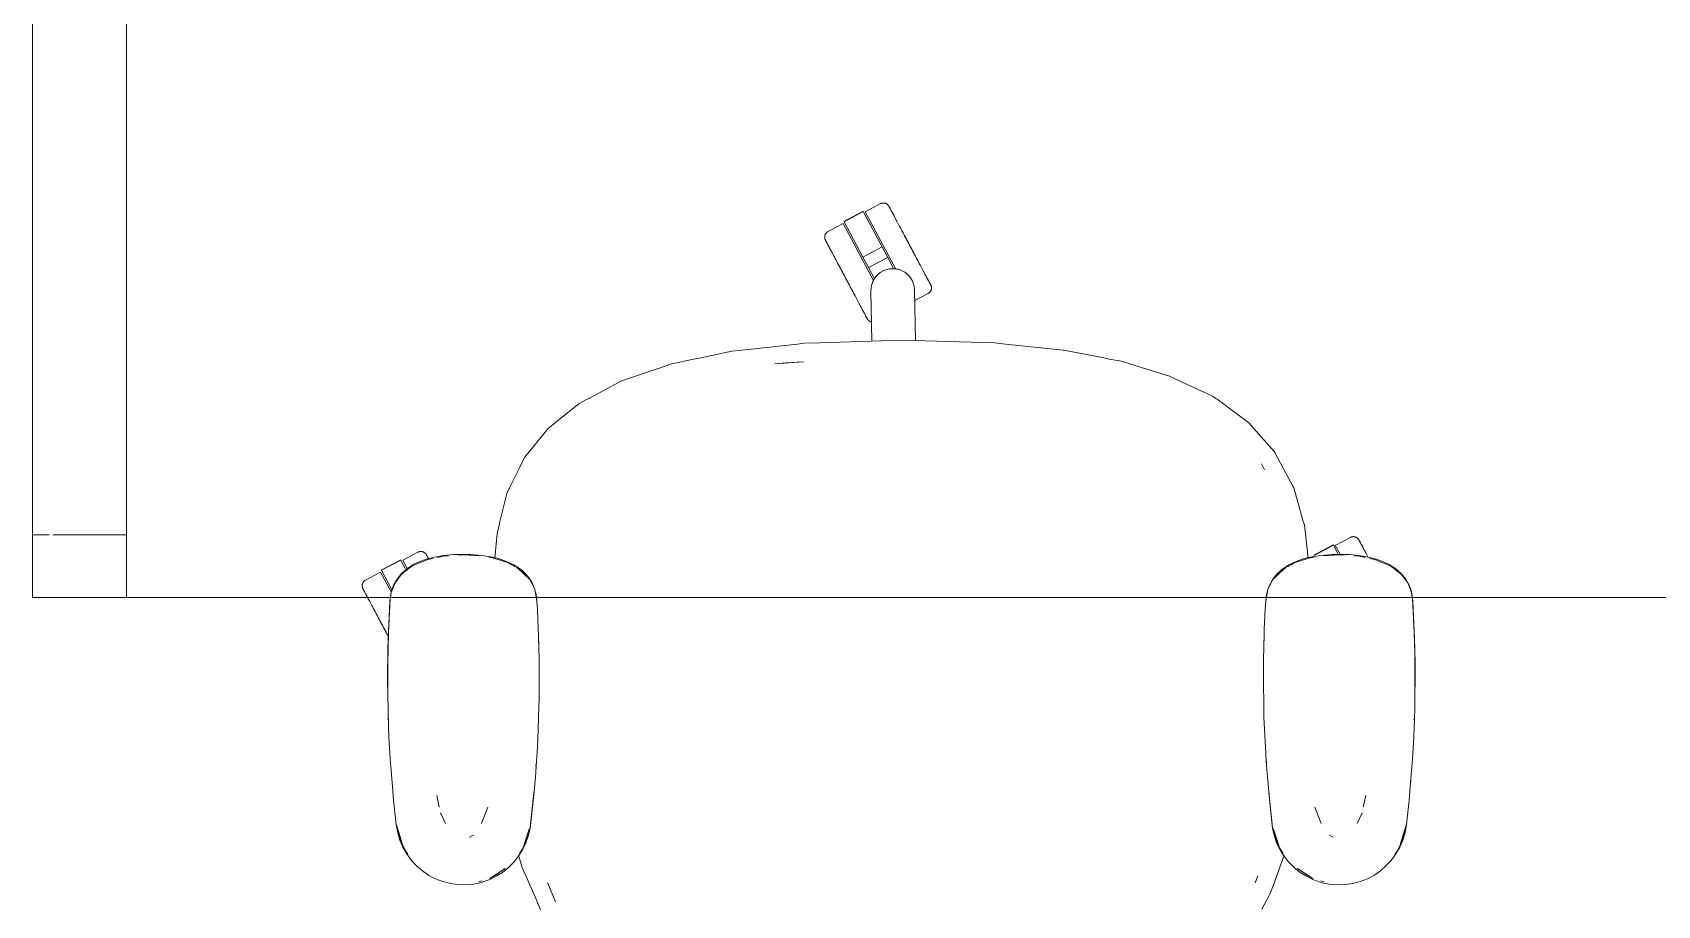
# Model space of a CAD drawing. Header units: millimetres. Extents: x 155927 to 317870, y -36033 to 97293.
# Drawn here: x 229125 to 230164, y 16891 to 17449 of the extents above; entities that cross this region are included whole.
import ezdxf

# ---------------------------------------------------------------- set-up
doc = ezdxf.new("R2010")
doc.units = ezdxf.units.MM
doc.header["$MEASUREMENT"] = 0
doc.layers.add('G-IMPT', color=8, linetype='CONTINUOUS', lineweight=9)
doc.layers.add('I-FURN', color=8, linetype='CONTINUOUS', lineweight=9)

msp = doc.modelspace()

# ---------------------------------------------------------------- linework, layer by layer
at = {"layer": 'G-IMPT'}
for p, q in [((229613.7, 17250.2), (229576.2, 17246.1)), ((229613.7, 17250.2), (229618, 17250.7)), ((229628, 17251), (229618, 17250.7)), ((229628, 17251), (229680.2, 17252.7)), ((229680.2, 17252.7), (229732.3, 17251.1)), ((229732.3, 17251.1), (229739.6, 17250.9)), ((229746.7, 17250.1), (229739.6, 17250.9)), ((229783.6, 17246.3), (229746.7, 17250.1)), ((229525.9, 17235.1), (229533.4, 17237.6)), ((229547.2, 17240.5), (229533.4, 17237.6)), ((229550.9, 17241.2), (229547.2, 17240.5)), ((229550.9, 17241.2), (229571.8, 17245.6)), ((229571.8, 17245.6), (229576.2, 17246.1)), ((229617.5, 17238.8), (229599.2, 17237.5)), ((229599.2, 17237.5), (229606.2, 17238.1)), ((229617.5, 17238.8), (229606.2, 17238.1)), ((229783.6, 17246.3), (229784.1, 17246.2)), ((229809.5, 17241.3), (229784.1, 17246.2)), ((229809.5, 17241.3), (229813.1, 17240.6)), ((229820.8, 17239.2), (229813.1, 17240.6)), ((229834.4, 17235), (229820.8, 17239.2)), ((229500.2, 17226), (229501.8, 17226.9)), ((229525.9, 17235.1), (229501.8, 17226.9)), ((229851.6, 17229.7), (229834.4, 17235)), ((229851.6, 17229.7), (229858.4, 17226.5)), ((229480.7, 17215.7), (229500.2, 17226)), ((229859.3, 17226), (229858.4, 17226.5)), ((229879, 17216.8), (229859.3, 17226)), ((229879, 17216.8), (229879.7, 17216.4)), ((229474.2, 17212.3), (229459, 17200.1)), ((229474.2, 17212.3), (229479.3, 17215)), ((229480.7, 17215.7), (229479.3, 17215)), ((229881.2, 17215.4), (229879.7, 17216.4)), ((229882, 17215), (229881.2, 17215.4)), ((229882, 17215), (229901.5, 17200.4)), ((229442.2, 17181.4), (229454.4, 17196.3)), ((229454.4, 17196.3), (229459, 17200.1)), ((229901.5, 17200.4), (229902.5, 17199.7)), ((229905.3, 17196.4), (229902.5, 17199.7)), ((229905.3, 17196.4), (229918.4, 17181.6)), ((229439.2, 17177.7), (229435.7, 17170.6)), ((229442.2, 17181.4), (229439.2, 17177.7)), ((229918.4, 17181.6), (229919, 17180.9)), ((229924.5, 17170.5), (229919, 17180.9)), ((229430, 17159.1), (229435.7, 17170.6)), ((229910.3, 17173.6), (229912.3, 17169.8)), ((229910.3, 17173.6), (229911.5, 17171.4)), ((229911.5, 17171.4), (229912.3, 17169.8)), ((229930.5, 17159.3), (229924.5, 17170.5)), ((229427.9, 17154.7), (229423.5, 17136.8)), ((229430, 17159.1), (229427.9, 17154.7)), ((229931.1, 17158.2), (229930.5, 17159.3)), ((229937.1, 17136.8), (229931.1, 17158.2)), ((229421.6, 17129.1), (229422.9, 17134.4)), ((229423.5, 17136.8), (229422.9, 17134.4)), ((229937.1, 17136.8), (229937.8, 17134.6)), ((229940.2, 17113.3), (229937.8, 17134.6)), ((229420.2, 17113.3), (229421.6, 17129.1)), ((229376.2, 17112.6), (229381.7, 17114)), ((229377.3, 17112.5), (229380.8, 17113.2)), ((229387.6, 17115), (229381.7, 17114)), ((229383.5, 17113.8), (229387.3, 17114.6)), ((229387.3, 17114.6), (229390.5, 17114.8)), ((229387.6, 17115), (229393.8, 17115.6)), ((229400.1, 17115.7), (229393.8, 17115.6)), ((229397, 17115.2), (229400.1, 17115.4)), ((229404.6, 17115.6), (229400.1, 17115.7)), ((229407.3, 17115.1), (229400.1, 17115.4)), ((229404.6, 17115.6), (229411.9, 17115.1)), ((229407.3, 17115.1), (229410.1, 17114.7)), ((229418.7, 17113.9), (229411.9, 17115.1)), ((229416.3, 17113.9), (229419.5, 17113.4)), ((229422.6, 17113), (229418.7, 17113.9)), ((229419.5, 17113.4), (229428.9, 17110.4)), ((229422.6, 17113), (229427.7, 17111.2)), ((229940.7, 17113.4), (229931.3, 17110.4)), ((229937.6, 17113), (229932.5, 17111.2)), ((229937.6, 17113), (229941.5, 17113.9)), ((229944, 17113.9), (229940.7, 17113.4)), ((229941.5, 17113.9), (229948.3, 17115.1)), ((229955.6, 17115.6), (229948.3, 17115.1)), ((229953, 17115.1), (229950.2, 17114.7)), ((229953, 17115.1), (229960.1, 17115.4)), ((229955.6, 17115.6), (229960.1, 17115.7)), ((229960.1, 17115.7), (229966.5, 17115.6)), ((229963.2, 17115.2), (229960.1, 17115.4)), ((229972.6, 17115), (229966.5, 17115.6)), ((229973, 17114.6), (229969.7, 17114.8)), ((229972.6, 17115), (229978.5, 17114)), ((229976.7, 17113.8), (229973, 17114.6)), ((229984, 17112.6), (229978.5, 17114)), ((229982.9, 17112.5), (229979.5, 17113.2)), ((229356.4, 17097.5), (229360.5, 17103.1)), ((229357.7, 17099.9), (229360.7, 17103.7)), ((229360.5, 17103.1), (229367.3, 17108.4)), ((229363.8, 17106.3), (229360.7, 17103.7)), ((229367.8, 17109), (229363.8, 17106.3)), ((229367.3, 17108.4), (229371.7, 17110.2)), ((229367.8, 17109), (229371.9, 17111)), ((229377.3, 17112.5), (229371.7, 17110.2)), ((229376.2, 17112.6), (229371.9, 17111)), ((229427.7, 17111.2), (229432.4, 17109)), ((229428.9, 17110.4), (229431.4, 17108.9)), ((229431.9, 17108.6), (229433.3, 17107.8)), ((229432.4, 17109), (229433.7, 17108.2)), ((229437.2, 17105.8), (229433.7, 17108.2)), ((229434.1, 17107.3), (229437.2, 17105.4)), ((229435.2, 17106.6), (229442.5, 17099.7)), ((229435.2, 17106.6), (229436.6, 17105.3)), ((229440.2, 17102.9), (229437.2, 17105.8)), ((229437.2, 17105.4), (229442.5, 17099.7)), ((229437.3, 17104.7), (229440.3, 17102.1)), ((229440.2, 17102.9), (229441.4, 17101.6)), ((229925.1, 17106.6), (229917.7, 17099.7)), ((229923, 17105.4), (229917.7, 17099.7)), ((229920, 17102.9), (229918.9, 17101.6)), ((229923, 17104.7), (229919.9, 17102.1)), ((229920, 17102.9), (229923.1, 17105.8)), ((229926.2, 17107.3), (229923, 17105.4)), ((229923.1, 17105.8), (229926.5, 17108.2)), ((229925.1, 17106.6), (229923.6, 17105.3)), ((229927.9, 17109), (229926.5, 17108.2)), ((229928.4, 17108.6), (229927, 17107.8)), ((229932.5, 17111.2), (229927.9, 17109)), ((229931.3, 17110.4), (229928.9, 17108.9)), ((229982.9, 17112.5), (229988.5, 17110.2)), ((229984, 17112.6), (229988.4, 17111)), ((229992.4, 17109), (229988.4, 17111)), ((229992.9, 17108.4), (229988.5, 17110.2)), ((229992.4, 17109), (229996.5, 17106.3)), ((229999.7, 17103.1), (229992.9, 17108.4)), ((229996.5, 17106.3), (229999.5, 17103.7)), ((230002.6, 17099.9), (229999.5, 17103.7)), ((230003.9, 17097.5), (229999.7, 17103.1)), ((229353.9, 17091.5), (229354.3, 17092.8)), ((229354, 17091.3), (229356.4, 17097.5)), ((229355.7, 17096.5), (229354.3, 17092.8)), ((229355.7, 17096.5), (229357.7, 17099.9)), ((229442.5, 17099.7), (229440.3, 17102.1)), ((229443.6, 17098.4), (229441.4, 17101.6)), ((229443.7, 17097.5), (229442.5, 17099.7)), ((229443.6, 17098.4), (229445.6, 17094)), ((229443.7, 17097.5), (229445.8, 17093.2)), ((229446.6, 17090.1), (229445.6, 17094)), ((229445.8, 17093.2), (229446.7, 17088.2)), ((229913.6, 17090.1), (229914.7, 17094)), ((229914.5, 17093.2), (229913.6, 17088.2)), ((229916.6, 17097.5), (229914.5, 17093.2)), ((229916.7, 17098.4), (229914.7, 17094)), ((229916.6, 17097.5), (229917.7, 17099.7)), ((229916.7, 17098.4), (229918.9, 17101.6)), ((229917.7, 17099.7), (229919.9, 17102.1)), ((230004.6, 17096.5), (230002.6, 17099.9)), ((230006.3, 17091.3), (230003.9, 17097.5)), ((230004.6, 17096.5), (230006, 17092.8)), ((230006.3, 17091.5), (230006, 17092.8)), ((229352.2, 17066.9), (229353.2, 17087.5)), ((229352.2, 17065.7), (229353.2, 17087.5)), ((229352.2, 17065.7), (229353.1, 17085.9)), ((229353.2, 17087.5), (229353.1, 17085.9)), ((229353.1, 17084.7), (229353.1, 17085.9)), ((229353.2, 17087.5), (229353.5, 17089.1)), ((229353.9, 17091.5), (229353.5, 17089.1)), ((229354, 17091.3), (229353.5, 17088.2)), ((229446.9, 17088.2), (229446.6, 17090.1)), ((229446.7, 17088.2), (229447.1, 17085.9)), ((229447.1, 17086.1), (229446.9, 17088.2)), ((229447.4, 17080.4), (229447.1, 17086.1)), ((229912.8, 17080.4), (229913.1, 17086.1)), ((229913.6, 17088.2), (229913.1, 17085.9)), ((229913.1, 17086.1), (229913.4, 17088.2)), ((229913.4, 17088.2), (229913.6, 17090.1)), ((230006.3, 17091.5), (230006.8, 17089.1)), ((230006.3, 17091.3), (230006.8, 17088.2)), ((230007, 17087.5), (230006.8, 17089.1)), ((230008.1, 17066.9), (230007, 17087.5)), ((230008.1, 17065.7), (230007, 17087.5)), ((230007, 17087.5), (230007.1, 17085.9)), ((230007.2, 17084.7), (230007.1, 17085.9)), ((230008.1, 17065.7), (230007.1, 17085.9)), ((229447.4, 17080.4), (229448, 17067.9)), ((229912.8, 17080.4), (229912.2, 17067.9)), ((229351.7, 17045.5), (229352.2, 17066.9)), ((229351.7, 17045.5), (229352.2, 17065.7)), ((229351.8, 17055.3), (229352.2, 17066.9)), ((229352.2, 17066.9), (229352.2, 17065.7)), ((229448.1, 17064.3), (229448, 17067.9)), ((229448.5, 17048.6), (229448.1, 17064.3)), ((229448.2, 17060.9), (229448.3, 17057.6)), ((229911.7, 17048.6), (229912.1, 17064.3)), ((229912, 17060.9), (229911.9, 17057.6)), ((229912.1, 17064.3), (229912.2, 17067.9)), ((230008.6, 17045.5), (230008.1, 17066.9)), ((230008.4, 17055.3), (230008.1, 17066.9)), ((230008.1, 17066.9), (230008.1, 17065.7)), ((230008.6, 17045.5), (230008.1, 17065.7)), ((229351.8, 17055.3), (229351.6, 17036.1)), ((229351.7, 17025.3), (229351.8, 17055.3)), ((229351.7, 17045.5), (229351.8, 17055.3)), ((229448.3, 17055.4), (229448.3, 17057.6)), ((229911.9, 17055.4), (229911.9, 17057.6)), ((230008.5, 17025.3), (230008.4, 17055.3)), ((230008.6, 17045.5), (230008.4, 17055.3)), ((230008.4, 17055.3), (230008.6, 17036.1)), ((229351.7, 17047.5), (229351.8, 17049.4)), ((229351.7, 17045.5), (229351.7, 17047.5)), ((229351.7, 17025.3), (229351.7, 17045.5)), ((229448.5, 17048.6), (229448.6, 17044.1)), ((229448.6, 17044.1), (229448.6, 17029.4)), ((229911.7, 17048.6), (229911.7, 17044.1)), ((229911.7, 17044.1), (229911.7, 17029.4)), ((230008.5, 17047.5), (230008.5, 17049.4)), ((230008.5, 17045.5), (230008.5, 17047.5)), ((230008.5, 17025.3), (230008.6, 17045.5)), ((229351.7, 17025.3), (229351.6, 17036.1)), ((230008.5, 17025.3), (230008.6, 17036.1)), ((229351.7, 17025.3), (229351.9, 17016.9)), ((229448.5, 17023.9), (229448.2, 17011.6)), ((229448.4, 17017.2), (229448.4, 17019.2)), ((229448.5, 17023.9), (229448.6, 17029.4)), ((229911.8, 17023.9), (229911.7, 17029.4)), ((229911.8, 17023.9), (229912, 17011.6)), ((229911.9, 17017.2), (229911.9, 17019.2)), ((230008.5, 17025.3), (230008.4, 17016.9)), ((229352.3, 17005.1), (229351.9, 17016.9)), ((229352, 17011.9), (229352, 17013.4)), ((229352.1, 17010), (229352, 17011.9)), ((229447.9, 17003.8), (229448.2, 17011.6)), ((229448.3, 17015.5), (229448.4, 17017.2)), ((229912, 17015.5), (229911.9, 17017.2)), ((229912.3, 17003.8), (229912, 17011.6)), ((230008, 17005.1), (230008.4, 17016.9)), ((230008.1, 17010), (230008.2, 17011.9)), ((230008.2, 17011.9), (230008.2, 17013.4)), ((229352.3, 17005.1), (229352.5, 16999.1)), ((229353.3, 16985), (229352.5, 16999.1)), ((229447.9, 17003.8), (229447.4, 16992.5)), ((229912.3, 17003.8), (229912.9, 16992.5)), ((230006.9, 16985), (230007.7, 16999.1)), ((230008, 17005.1), (230007.7, 16999.1)), ((229446.8, 16983.6), (229447.4, 16992.5)), ((229913.4, 16983.6), (229912.9, 16992.5)), ((229353.7, 16979.9), (229353.3, 16985)), ((229353.7, 16979.9), (229354.9, 16964.8)), ((229446.8, 16983.6), (229446.1, 16973.3)), ((229446.7, 16981.5), (229446.5, 16980.1)), ((229446.7, 16981.5), (229446.8, 16983.4)), ((229913.4, 16983.6), (229914.2, 16973.3)), ((229913.6, 16981.5), (229913.5, 16983.4)), ((229913.6, 16981.5), (229913.7, 16980.1)), ((230006.6, 16979.9), (230005.3, 16964.8)), ((230006.6, 16979.9), (230006.9, 16985)), ((229354.3, 16971.7), (229354.5, 16970)), ((229445.1, 16961.9), (229446.1, 16973.3)), ((229915.2, 16961.9), (229914.2, 16973.3)), ((230005.9, 16971.7), (230005.8, 16970)), ((229354.9, 16964.8), (229355.3, 16960.7)), ((229355.3, 16960.7), (229357.2, 16942.8)), ((229383.1, 16961.5), (229384.7, 16954)), ((229442.7, 16940.5), (229445.2, 16963.4)), ((229442.7, 16940.5), (229445.1, 16961.9)), ((229445.2, 16963.4), (229443.1, 16943.3)), ((229917.5, 16940.5), (229915.1, 16963.4)), ((229915.1, 16963.4), (229917.2, 16943.3)), ((229917.5, 16940.5), (229915.2, 16961.9)), ((229977.1, 16961.5), (229975.5, 16954)), ((230005, 16960.7), (230003.1, 16942.8)), ((230005.3, 16964.8), (230005, 16960.7)), ((229388.7, 16943.6), (229385.5, 16950.4)), ((229385.9, 16949.1), (229385.5, 16950.4)), ((229415.8, 16954), (229411.7, 16943.6)), ((229944.4, 16954), (229948.6, 16943.6)), ((229971.5, 16943.6), (229974.8, 16950.4)), ((229974.4, 16949.1), (229974.8, 16950.4)), ((229357.2, 16943.3), (229361, 16930.8)), ((229357.2, 16943.3), (229358.1, 16940)), ((229357.2, 16942.8), (229358.1, 16937.7)), ((229359.2, 16934.3), (229357.3, 16942.7)), ((229361, 16930.8), (229358.1, 16940)), ((229359.5, 16932.9), (229358.1, 16937.7)), ((229404, 16935), (229406.2, 16936)), ((229406.2, 16936), (229406.6, 16936.3)), ((229438.3, 16928.1), (229442.2, 16940)), ((229441.9, 16937.3), (229438.7, 16929.1)), ((229439.2, 16930.8), (229442.2, 16940)), ((229442.7, 16940.5), (229441.6, 16935.5)), ((229442.5, 16940.4), (229441.9, 16937.3)), ((229442.7, 16940.5), (229443.1, 16943.3)), ((229917.5, 16940.5), (229917.2, 16943.3)), ((229917.5, 16940.5), (229918.7, 16935.5)), ((229917.7, 16940.4), (229918.3, 16937.3)), ((229921.9, 16928.1), (229918.1, 16940)), ((229921, 16930.8), (229918.1, 16940)), ((229918.3, 16937.3), (229921.5, 16929.1)), ((229954.1, 16936), (229953.6, 16936.3)), ((229956.3, 16935), (229954.1, 16936)), ((230003.1, 16943.3), (229999.2, 16930.8)), ((229999.2, 16930.8), (230002.2, 16940)), ((230000.7, 16932.9), (230002.2, 16937.7)), ((230001, 16934.3), (230003, 16942.7)), ((230003.1, 16943.3), (230002.2, 16940)), ((230003.1, 16942.8), (230002.2, 16937.7)), ((229359.2, 16934.3), (229363, 16926.2)), ((229361.3, 16928.6), (229359.5, 16932.9)), ((229361.3, 16928.6), (229363.9, 16924.2)), ((229364.5, 16924.1), (229363, 16926.2)), ((229437.9, 16926.8), (229435.2, 16922.5)), ((229438.3, 16928.1), (229435.9, 16924.5)), ((229437.9, 16926.8), (229440.1, 16931.4)), ((229438.3, 16928.1), (229439.2, 16930.8)), ((229440.1, 16931.4), (229441.6, 16935.5)), ((229920.1, 16931.4), (229918.7, 16935.5)), ((229922.3, 16926.8), (229920.1, 16931.4)), ((229921.9, 16928.1), (229921, 16930.8)), ((229921.9, 16928.1), (229924.3, 16924.5)), ((229922.3, 16926.8), (229925, 16922.5)), ((229995.7, 16924.1), (229997.3, 16926.2)), ((229998.9, 16928.6), (229996.4, 16924.2)), ((230001, 16934.3), (229997.3, 16926.2)), ((229998.9, 16928.6), (230000.7, 16932.9)), ((229366.9, 16920.1), (229363.9, 16924.2)), ((229366.9, 16920.1), (229370, 16916.7)), ((229373.9, 16913.3), (229370, 16916.7)), ((229429, 16915.5), (229425.1, 16912.4)), ((229429, 16915.5), (229432.6, 16919.2)), ((229432.6, 16919.2), (229435.2, 16922.5)), ((229437.7, 16915.6), (229435.4, 16923.4)), ((229437.7, 16915.6), (229442.5, 16904.5)), ((229924.9, 16923.4), (229918, 16904.4)), ((229927.7, 16919.2), (229925, 16922.5)), ((229931.2, 16915.5), (229927.7, 16919.2)), ((229931.2, 16915.5), (229935.2, 16912.4)), ((229986.4, 16913.3), (229990.2, 16916.7)), ((229993.4, 16920.1), (229990.2, 16916.7)), ((229993.4, 16920.1), (229996.4, 16924.2)), ((229378, 16910.5), (229373.9, 16913.3)), ((229378, 16910.5), (229382.2, 16908.3)), ((229382.2, 16908.3), (229386.9, 16906.5)), ((229391.8, 16905.2), (229386.9, 16906.5)), ((229391.8, 16905.2), (229396.3, 16904.6)), ((229405.2, 16904.7), (229410.1, 16905.6)), ((229411.8, 16906.9), (229409.8, 16906.3)), ((229410.1, 16905.6), (229412.2, 16906.1)), ((229417, 16907.9), (229412.2, 16906.1)), ((229416.9, 16908.5), (229426.9, 16914.8)), ((229416.9, 16908.5), (229420.6, 16910.7)), ((229417, 16907.9), (229421.5, 16910.1)), ((229420.6, 16910.7), (229426.9, 16914.8)), ((229421.5, 16910.1), (229425.1, 16912.4)), ((229453.9, 16905.7), (229454, 16905.5)), ((229459, 16893.6), (229454, 16905.5)), ((229906.4, 16905.7), (229908, 16910.2)), ((229906.4, 16905.7), (229906.6, 16906.3)), ((229908, 16910.2), (229906.6, 16906.3)), ((229943.3, 16908.5), (229933.4, 16914.8)), ((229939.7, 16910.7), (229933.4, 16914.8)), ((229938.7, 16910.1), (229935.2, 16912.4)), ((229943.2, 16907.9), (229938.7, 16910.1)), ((229943.3, 16908.5), (229939.7, 16910.7)), ((229943.2, 16907.9), (229948, 16906.1)), ((229950.1, 16905.6), (229948, 16906.1)), ((229948.4, 16906.9), (229950.5, 16906.3)), ((229955.1, 16904.7), (229950.1, 16905.6)), ((229968.5, 16905.2), (229964, 16904.6)), ((229968.5, 16905.2), (229973.4, 16906.5)), ((229978.1, 16908.3), (229973.4, 16906.5)), ((229982.2, 16910.5), (229978.1, 16908.3)), ((229982.2, 16910.5), (229986.4, 16913.3)), ((229400.1, 16904.4), (229396.3, 16904.6)), ((229400.1, 16904.4), (229405.2, 16904.7)), ((229442.5, 16904.5), (229445.9, 16896.7)), ((229445.9, 16896.7), (229449.5, 16888.5)), ((229910.7, 16888.8), (229914.9, 16896.7)), ((229914.9, 16896.7), (229915.8, 16898.4)), ((229918, 16904.4), (229915.8, 16898.4)), ((229960.1, 16904.4), (229955.1, 16904.7)), ((229960.1, 16904.4), (229964, 16904.6))]:
    msp.add_line(p, q, dxfattribs=at)
at = {"layer": 'I-FURN'}
for p, q in [((229124.6, 17088.2), (229124.6, 17888.2)), ((229124.6, 17888.2), (229124.6, 17088.2)), ((229124.6, 17088.2), (229124.6, 17888.2)), ((229124.6, 17848.2), (229124.6, 17128.2)), ((229184.6, 17128.2), (229184.6, 17848.2)), ((229184.6, 17523.2), (229184.6, 17088.2)), ((229655.7, 17335.2), (229643.4, 17328.6)), ((229643.5, 17328.4), (229655.8, 17335)), ((229655.8, 17335), (229667.9, 17312.3)), ((229666.7, 17340), (229657, 17334.8)), ((229657, 17334.8), (229676.6, 17298.1)), ((229666.7, 17340), (229666.9, 17340)), ((229666.9, 17340), (229667, 17340.1)), ((229667, 17340.1), (229667.2, 17340.2)), ((229667.2, 17340.2), (229667.3, 17340.2)), ((229667.3, 17340.2), (229667.5, 17340.3)), ((229667.5, 17340.3), (229667.6, 17340.3)), ((229667.6, 17340.3), (229667.8, 17340.3)), ((229667.8, 17340.3), (229667.9, 17340.4)), ((229667.9, 17340.4), (229668.1, 17340.4)), ((229668.1, 17340.4), (229668.3, 17340.4)), ((229668.3, 17340.4), (229668.4, 17340.4)), ((229668.4, 17340.4), (229668.6, 17340.4)), ((229668.6, 17340.4), (229668.7, 17340.4)), ((229668.7, 17340.4), (229668.9, 17340.4)), ((229668.9, 17340.4), (229669.1, 17340.4)), ((229669.1, 17340.4), (229669.2, 17340.4)), ((229669.2, 17340.4), (229669.4, 17340.4)), ((229669.4, 17340.4), (229669.5, 17340.3)), ((229669.5, 17340.3), (229669.7, 17340.3)), ((229669.7, 17340.3), (229669.9, 17340.2)), ((229669.9, 17340.2), (229670, 17340.2)), ((229670, 17340.2), (229670.2, 17340.1)), ((229670.2, 17340.1), (229670.3, 17340.1)), ((229670.3, 17340.1), (229670.5, 17340)), ((229670.5, 17340), (229670.6, 17339.9)), ((229670.6, 17339.9), (229670.7, 17339.8)), ((229670.7, 17339.8), (229670.9, 17339.7)), ((229670.9, 17339.7), (229671, 17339.7)), ((229671, 17339.7), (229671.1, 17339.6)), ((229671.1, 17339.6), (229671.3, 17339.5)), ((229671.3, 17339.5), (229671.4, 17339.3)), ((229671.4, 17339.3), (229671.5, 17339.2)), ((229671.5, 17339.2), (229671.6, 17339.1)), ((229671.6, 17339.1), (229671.7, 17339)), ((229671.7, 17339), (229671.8, 17338.9)), ((229671.8, 17338.9), (229671.9, 17338.7)), ((229671.9, 17338.7), (229672, 17338.6)), ((229672, 17338.6), (229672.1, 17338.5)), ((229672.1, 17338.5), (229672.2, 17338.3)), ((229672.2, 17338.3), (229672.2, 17338.3)), ((229672.2, 17338.3), (229672.2, 17338.3)), ((229672.2, 17338.3), (229672.2, 17338.2)), ((229672.2, 17338.2), (229672.2, 17338.3)), ((229672.2, 17338.3), (229672.2, 17338.3)), ((229672.2, 17338.2), (229672.3, 17338.1)), ((229672.3, 17338.2), (229672.2, 17338.2)), ((229672.3, 17338), (229672.3, 17338.2)), ((229672.3, 17338.1), (229672.4, 17338)), ((229672.4, 17337.9), (229672.3, 17338)), ((229672.4, 17338), (229672.4, 17337.8)), ((229672.5, 17337.7), (229672.4, 17337.9)), ((229672.4, 17337.8), (229672.6, 17337.6)), ((229672.6, 17337.4), (229672.5, 17337.7)), ((229672.6, 17337.6), (229672.7, 17337.3)), ((229672.8, 17337.2), (229672.6, 17337.4)), ((229672.7, 17337.3), (229672.9, 17337)), ((229673, 17336.8), (229672.8, 17337.2)), ((229672.9, 17337), (229673, 17336.7)), ((229673.1, 17336.5), (229673, 17336.8)), ((229673, 17336.7), (229673.2, 17336.3)), ((229673.4, 17336.1), (229673.1, 17336.5)), ((229673.2, 17336.3), (229673.5, 17335.9)), ((229673.6, 17335.7), (229673.4, 17336.1)), ((229673.5, 17335.9), (229673.7, 17335.5)), ((229673.8, 17335.2), (229673.6, 17335.7)), ((229673.7, 17335.5), (229673.9, 17335)), ((229674.1, 17334.7), (229673.8, 17335.2)), ((229673.9, 17335), (229674.2, 17334.5)), ((229674.4, 17334.2), (229674.1, 17334.7)), ((229674.2, 17334.5), (229674.5, 17333.9)), ((229674.7, 17333.6), (229674.4, 17334.2)), ((229674.5, 17333.9), (229674.8, 17333.3)), ((229675, 17333), (229674.7, 17333.6)), ((229675.3, 17332.4), (229675, 17333)), ((229675.7, 17331.7), (229675.3, 17332.4)), ((229676.1, 17331), (229675.7, 17331.7)), ((229676.4, 17330.3), (229676.1, 17331)), ((229631.5, 17320.4), (229631.6, 17320.6)), ((229631.6, 17320.6), (229631.7, 17320.7)), ((229631.7, 17320.7), (229631.8, 17320.8)), ((229631.8, 17320.8), (229631.9, 17321)), ((229631.9, 17321), (229632, 17321.1)), ((229632, 17321.1), (229632.1, 17321.2)), ((229632.1, 17321.2), (229632.2, 17321.3)), ((229632.2, 17321.3), (229632.3, 17321.5)), ((229632.3, 17321.5), (229632.4, 17321.6)), ((229632.4, 17321.6), (229632.5, 17321.7)), ((229632.5, 17321.7), (229632.7, 17321.8)), ((229632.7, 17321.8), (229632.8, 17321.9)), ((229632.8, 17321.9), (229632.9, 17322)), ((229632.9, 17322), (229633.1, 17322)), ((229633.1, 17322), (229633.2, 17322.1)), ((229642.9, 17327.3), (229633.2, 17322.1)), ((229633.2, 17322.1), (229633.2, 17322.1)), ((229642.9, 17327.3), (229662.5, 17290.5)), ((229655.5, 17305.7), (229643.5, 17328.4)), ((229676.8, 17329.5), (229676.4, 17330.3)), ((229677.3, 17328.7), (229676.8, 17329.5)), ((229677.7, 17327.9), (229677.3, 17328.7)), ((229678.1, 17327.1), (229677.7, 17327.9)), ((229678.6, 17326.3), (229678.1, 17327.1)), ((229679, 17325.4), (229678.6, 17326.3)), ((229679.5, 17324.5), (229679, 17325.4)), ((229680, 17323.6), (229679.5, 17324.5)), ((229679.7, 17324.1), (229680.2, 17323.2)), ((229680.5, 17322.7), (229680, 17323.6)), ((229680.2, 17323.2), (229680.7, 17322.3)), ((229681, 17321.8), (229680.5, 17322.7)), ((229680.7, 17322.3), (229681.2, 17321.3)), ((229681.5, 17320.8), (229681, 17321.8)), ((229681.2, 17321.3), (229681.7, 17320.4)), ((229682, 17319.8), (229681.5, 17320.8)), ((229631.1, 17319.2), (229631.2, 17319.4)), ((229631.1, 17319), (229631.1, 17319.2)), ((229631.1, 17318.9), (229631.1, 17319)), ((229631.1, 17318.7), (229631.1, 17318.9)), ((229631.1, 17318.6), (229631.1, 17318.7)), ((229631.1, 17318.4), (229631.1, 17318.6)), ((229631.1, 17318.2), (229631.1, 17318.4)), ((229631.1, 17318.1), (229631.1, 17318.2)), ((229631.2, 17317.9), (229631.1, 17318.1)), ((229631.2, 17319.7), (229631.3, 17319.8)), ((229631.2, 17319.5), (229631.2, 17319.7)), ((229631.2, 17319.4), (229631.2, 17319.5)), ((229631.2, 17317.8), (229631.2, 17317.9)), ((229631.2, 17317.6), (229631.2, 17317.8)), ((229631.3, 17317.4), (229631.2, 17317.6)), ((229631.3, 17320), (229631.4, 17320.1)), ((229631.3, 17319.8), (229631.3, 17320)), ((229631.3, 17317.3), (229631.3, 17317.4)), ((229631.4, 17317.1), (229631.3, 17317.3)), ((229631.4, 17320.1), (229631.5, 17320.3)), ((229631.4, 17317), (229631.4, 17317.1)), ((229631.5, 17316.8), (229631.4, 17317)), ((229631.5, 17320.3), (229631.5, 17320.4)), ((229631.6, 17316.7), (229631.5, 17316.8)), ((229631.6, 17316.6), (229631.6, 17316.7)), ((229631.6, 17316.7), (229631.6, 17316.7)), ((229631.6, 17316.7), (229631.6, 17316.7)), ((229631.6, 17316.7), (229631.6, 17316.6)), ((229631.7, 17316.4), (229631.6, 17316.6)), ((229631.6, 17316.6), (229631.6, 17316.6)), ((229631.6, 17316.6), (229631.7, 17316.5)), ((229631.7, 17316.5), (229631.7, 17316.4)), ((229631.8, 17316.3), (229631.7, 17316.4)), ((229631.7, 17316.4), (229631.8, 17316.2)), ((229631.9, 17316.1), (229631.8, 17316.3)), ((229631.8, 17316.2), (229631.9, 17316)), ((229632, 17315.8), (229631.9, 17316.1)), ((229631.9, 17316), (229632.1, 17315.7)), ((229632.2, 17315.6), (229632, 17315.8)), ((229632.1, 17315.7), (229632.2, 17315.4)), ((229632.3, 17315.2), (229632.2, 17315.6)), ((229632.2, 17315.4), (229632.4, 17315.1)), ((229632.5, 17314.9), (229632.3, 17315.2)), ((229632.4, 17315.1), (229632.6, 17314.7)), ((229632.7, 17314.5), (229632.5, 17314.9)), ((229632.6, 17314.7), (229632.8, 17314.3)), ((229633, 17314.1), (229632.7, 17314.5)), ((229632.8, 17314.3), (229633.1, 17313.9)), ((229633.2, 17313.6), (229633, 17314.1)), ((229633.1, 17313.9), (229633.3, 17313.4)), ((229633.5, 17313.1), (229633.2, 17313.6)), ((229633.3, 17313.4), (229633.6, 17312.9)), ((229633.8, 17312.6), (229633.5, 17313.1)), ((229633.6, 17312.9), (229633.9, 17312.3)), ((229634.1, 17312), (229633.8, 17312.6)), ((229633.9, 17312.3), (229634.2, 17311.7)), ((229634.2, 17311.7), (229634.5, 17311.1)), ((229634.5, 17311.1), (229634.9, 17310.5)), ((229634.9, 17310.5), (229635.2, 17309.8)), ((229655.5, 17305.7), (229667.9, 17312.3)), ((229667.9, 17312.3), (229671.4, 17305.6)), ((229681.7, 17320.4), (229682.2, 17319.4)), ((229682.5, 17318.9), (229682, 17319.8)), ((229682.2, 17319.4), (229682.8, 17318.4)), ((229683, 17317.9), (229682.5, 17318.9)), ((229682.8, 17318.4), (229683.3, 17317.4)), ((229683.6, 17316.9), (229683, 17317.9)), ((229683.3, 17317.4), (229683.8, 17316.4)), ((229684.1, 17315.9), (229683.6, 17316.9)), ((229683.8, 17316.4), (229684.3, 17315.4)), ((229684.6, 17314.9), (229684.1, 17315.9)), ((229684.3, 17315.4), (229684.9, 17314.4)), ((229685.2, 17313.9), (229684.6, 17314.9)), ((229684.9, 17314.4), (229685.4, 17313.4)), ((229685.7, 17312.9), (229685.2, 17313.9)), ((229685.4, 17313.4), (229685.9, 17312.4)), ((229686.2, 17311.9), (229685.7, 17312.9)), ((229685.9, 17312.4), (229686.5, 17311.4)), ((229686.8, 17310.9), (229686.2, 17311.9)), ((229686.5, 17311.4), (229687, 17310.4)), ((229687.3, 17309.9), (229686.8, 17310.9)), ((229687, 17310.4), (229687.5, 17309.4)), ((229635.2, 17309.8), (229635.6, 17309.1)), ((229635.6, 17309.1), (229636, 17308.3)), ((229636, 17308.3), (229636.4, 17307.6)), ((229636.4, 17307.6), (229636.8, 17306.8)), ((229636.8, 17306.8), (229637.3, 17306)), ((229637.3, 17306), (229637.7, 17305.1)), ((229638, 17304.7), (229637.5, 17305.5)), ((229637.7, 17305.1), (229638.2, 17304.3)), ((229638.4, 17303.8), (229638, 17304.7)), ((229638.2, 17304.3), (229638.6, 17303.4)), ((229638.9, 17302.9), (229638.4, 17303.8)), ((229638.6, 17303.4), (229639.1, 17302.5)), ((229639.4, 17302), (229638.9, 17302.9)), ((229639.1, 17302.5), (229639.6, 17301.6)), ((229639.9, 17301.1), (229639.4, 17302)), ((229639.6, 17301.6), (229640.1, 17300.7)), ((229640.4, 17300.2), (229639.9, 17301.1)), ((229640.1, 17300.7), (229640.6, 17299.7)), ((229640.9, 17299.2), (229640.4, 17300.2)), ((229640.6, 17299.7), (229641.1, 17298.8)), ((229659.1, 17299.1), (229655.5, 17305.7)), ((229659.1, 17299.1), (229671.4, 17305.6)), ((229671.4, 17305.6), (229675.2, 17298.5)), ((229687.8, 17308.9), (229687.3, 17309.9)), ((229687.5, 17309.4), (229688.1, 17308.4)), ((229688.3, 17307.9), (229687.8, 17308.9)), ((229688.1, 17308.4), (229688.6, 17307.4)), ((229688.9, 17306.9), (229688.3, 17307.9)), ((229688.6, 17307.4), (229689.1, 17306.5)), ((229689.4, 17305.9), (229688.9, 17306.9)), ((229689.1, 17306.5), (229689.6, 17305.5)), ((229689.9, 17305), (229689.4, 17305.9)), ((229689.6, 17305.5), (229690.1, 17304.6)), ((229690.4, 17304), (229689.9, 17305)), ((229690.1, 17304.6), (229690.6, 17303.6)), ((229690.9, 17303.1), (229690.4, 17304)), ((229690.6, 17303.6), (229691.1, 17302.7)), ((229691.4, 17302.2), (229690.9, 17303.1)), ((229691.1, 17302.7), (229691.6, 17301.8)), ((229691.8, 17301.3), (229691.4, 17302.2)), ((229691.6, 17301.8), (229692.1, 17300.9)), ((229692.3, 17300.4), (229691.8, 17301.3)), ((229692.1, 17300.9), (229692.5, 17300)), ((229692.8, 17299.6), (229692.3, 17300.4)), ((229692.5, 17300), (229693, 17299.2)), ((229641.4, 17298.2), (229640.9, 17299.2)), ((229641.1, 17298.8), (229641.6, 17297.8)), ((229641.9, 17297.3), (229641.4, 17298.2)), ((229641.6, 17297.8), (229642.1, 17296.8)), ((229642.4, 17296.3), (229641.9, 17297.3)), ((229642.1, 17296.8), (229642.7, 17295.8)), ((229642.9, 17295.3), (229642.4, 17296.3)), ((229642.7, 17295.8), (229643.2, 17294.8)), ((229643.5, 17294.3), (229642.9, 17295.3)), ((229643.2, 17294.8), (229643.7, 17293.8)), ((229644, 17293.3), (229643.5, 17294.3)), ((229643.7, 17293.8), (229644.3, 17292.8)), ((229644.5, 17292.3), (229644, 17293.3)), ((229644.3, 17292.8), (229644.8, 17291.8)), ((229645.1, 17291.3), (229644.5, 17292.3)), ((229644.8, 17291.8), (229645.3, 17290.8)), ((229645.6, 17290.3), (229645.1, 17291.3)), ((229645.3, 17290.8), (229645.9, 17289.8)), ((229646.1, 17289.3), (229645.6, 17290.3)), ((229645.9, 17289.8), (229646.4, 17288.8)), ((229646.7, 17288.3), (229646.1, 17289.3)), ((229662.9, 17291.9), (229659.1, 17299.1)), ((229661, 17287.6), (229662.1, 17290.8)), ((229662.1, 17290.8), (229664, 17293.6)), ((229664, 17293.6), (229666.5, 17295.9)), ((229666.5, 17295.9), (229669.4, 17297.5)), ((229669.4, 17297.5), (229672.7, 17298.4)), ((229672.7, 17298.4), (229676.1, 17298.4)), ((229676.1, 17298.4), (229679.4, 17297.7)), ((229679.4, 17297.7), (229682.4, 17296.2)), ((229682.4, 17296.2), (229684.9, 17294)), ((229684.9, 17294), (229686.9, 17291.2)), ((229686.9, 17291.2), (229688.2, 17288.1)), ((229693.2, 17298.7), (229692.8, 17299.6)), ((229693.6, 17297.9), (229693.2, 17298.7)), ((229694.1, 17297.1), (229693.6, 17297.9)), ((229694.5, 17296.4), (229694.1, 17297.1)), ((229694.9, 17295.6), (229694.5, 17296.4)), ((229695.2, 17294.9), (229694.9, 17295.6)), ((229695.6, 17294.3), (229695.2, 17294.9)), ((229695.9, 17293.6), (229695.6, 17294.3)), ((229696.3, 17293), (229695.9, 17293.6)), ((229696.6, 17292.4), (229696.3, 17293)), ((229696.4, 17292.7), (229696.7, 17292.2)), ((229696.9, 17291.9), (229696.6, 17292.4)), ((229696.7, 17292.2), (229697, 17291.6)), ((229697.1, 17291.3), (229696.9, 17291.9)), ((229697, 17291.6), (229697.3, 17291.1)), ((229697.4, 17290.9), (229697.1, 17291.3)), ((229697.3, 17291.1), (229697.5, 17290.6)), ((229697.6, 17290.4), (229697.4, 17290.9)), ((229697.5, 17290.6), (229697.7, 17290.2)), ((229697.9, 17290), (229697.6, 17290.4)), ((229697.7, 17290.2), (229698, 17289.8)), ((229698.1, 17289.6), (229697.9, 17290)), ((229698, 17289.8), (229698.1, 17289.5)), ((229698.2, 17289.3), (229698.1, 17289.6)), ((229698.1, 17289.5), (229698.3, 17289.2)), ((229698.4, 17289), (229698.2, 17289.3)), ((229646.4, 17288.8), (229646.9, 17287.8)), ((229647.2, 17287.3), (229646.7, 17288.3)), ((229646.9, 17287.8), (229647.4, 17286.8)), ((229647.7, 17286.3), (229647.2, 17287.3)), ((229647.4, 17286.8), (229648, 17285.8)), ((229648.2, 17285.3), (229647.7, 17286.3)), ((229648, 17285.8), (229648.5, 17284.9)), ((229648.8, 17284.4), (229648.2, 17285.3)), ((229648.5, 17284.9), (229649, 17283.9)), ((229649.3, 17283.4), (229648.8, 17284.4)), ((229649, 17283.9), (229649.5, 17283)), ((229649.8, 17282.5), (229649.3, 17283.4)), ((229649.5, 17283), (229650, 17282)), ((229650.3, 17281.5), (229649.8, 17282.5)), ((229650, 17282), (229650.5, 17281.1)), ((229650.8, 17280.6), (229650.3, 17281.5)), ((229650.5, 17281.1), (229651, 17280.2)), ((229651, 17280.2), (229651.4, 17279.3)), ((229651.4, 17279.3), (229651.9, 17278.4)), ((229660.6, 17284.3), (229661, 17287.6)), ((229661.2, 17252.1), (229660.6, 17284.3)), ((229688.2, 17288.1), (229688.6, 17284.8)), ((229688.4, 17277.9), (229697.2, 17282.6)), ((229688.6, 17284.8), (229689.2, 17252.4)), ((229697.3, 17282.6), (229697.2, 17282.6)), ((229697.4, 17282.7), (229697.3, 17282.6)), ((229697.6, 17282.8), (229697.4, 17282.7)), ((229697.7, 17282.8), (229697.6, 17282.8)), ((229697.8, 17282.9), (229697.7, 17282.8)), ((229697.9, 17283), (229697.8, 17282.9)), ((229698.1, 17283.1), (229697.9, 17283)), ((229698.2, 17283.3), (229698.1, 17283.1)), ((229698.3, 17283.4), (229698.2, 17283.3)), ((229698.3, 17289.2), (229698.5, 17288.9)), ((229698.4, 17283.5), (229698.3, 17283.4)), ((229698.5, 17288.7), (229698.4, 17289)), ((229698.5, 17283.6), (229698.4, 17283.5)), ((229698.5, 17288.9), (229698.6, 17288.6)), ((229698.6, 17288.5), (229698.5, 17288.7)), ((229698.6, 17283.7), (229698.5, 17283.6)), ((229698.6, 17288.6), (229698.7, 17288.4)), ((229698.7, 17288.3), (229698.6, 17288.5)), ((229698.7, 17283.9), (229698.6, 17283.7)), ((229698.7, 17288.4), (229698.8, 17288.3)), ((229698.8, 17288.2), (229698.7, 17288.3)), ((229698.8, 17284), (229698.7, 17283.9)), ((229698.8, 17288.3), (229698.8, 17288.1)), ((229698.9, 17288.1), (229698.8, 17288.2)), ((229698.8, 17288.1), (229698.9, 17288.1)), ((229698.9, 17284.2), (229698.8, 17284)), ((229698.9, 17288.1), (229698.9, 17288)), ((229698.9, 17288), (229698.9, 17288.1)), ((229698.9, 17288), (229699, 17287.9)), ((229698.9, 17288), (229698.9, 17288)), ((229698.9, 17288), (229698.9, 17288)), ((229699, 17284.4), (229698.9, 17284.3)), ((229698.9, 17284.3), (229698.9, 17284.2)), ((229699, 17287.9), (229699.1, 17287.7)), ((229699.1, 17284.6), (229699, 17284.4)), ((229699.1, 17287.7), (229699.1, 17287.6)), ((229699.1, 17287.6), (229699.2, 17287.4)), ((229699.2, 17284.9), (229699.1, 17284.7)), ((229699.1, 17284.7), (229699.1, 17284.6)), ((229699.2, 17287.4), (229699.2, 17287.3)), ((229699.2, 17287.3), (229699.3, 17287.1)), ((229699.3, 17285.2), (229699.2, 17285)), ((229699.2, 17285), (229699.2, 17284.9)), ((229699.3, 17287.1), (229699.3, 17287)), ((229699.3, 17287), (229699.3, 17286.8)), ((229699.3, 17286.8), (229699.4, 17286.6)), ((229699.4, 17285.7), (229699.3, 17285.5)), ((229699.3, 17285.5), (229699.3, 17285.4)), ((229699.3, 17285.4), (229699.3, 17285.2)), ((229699.4, 17286.6), (229699.4, 17286.5)), ((229699.4, 17286.5), (229699.4, 17286.3)), ((229699.4, 17286.3), (229699.4, 17286.2)), ((229699.4, 17286.2), (229699.4, 17286)), ((229699.4, 17286), (229699.4, 17285.8)), ((229699.4, 17285.8), (229699.4, 17285.7)), ((229651.9, 17278.4), (229652.4, 17277.6)), ((229652.4, 17277.6), (229652.8, 17276.8)), ((229652.8, 17276.8), (229653.2, 17276)), ((229653.2, 17276), (229653.6, 17275.2)), ((229653.6, 17275.2), (229654, 17274.4)), ((229654, 17274.4), (229654.4, 17273.7)), ((229654.4, 17273.7), (229654.8, 17273)), ((229654.8, 17273), (229655.1, 17272.4)), ((229655.1, 17272.4), (229655.5, 17271.7)), ((229655.5, 17271.7), (229655.8, 17271.1)), ((229656, 17270.8), (229655.7, 17271.4)), ((229655.8, 17271.1), (229656.1, 17270.6)), ((229656.3, 17270.3), (229656, 17270.8)), ((229656.1, 17270.6), (229656.4, 17270)), ((229656.5, 17269.7), (229656.3, 17270.3)), ((229656.4, 17270), (229656.7, 17269.5)), ((229656.8, 17269.3), (229656.5, 17269.7)), ((229656.7, 17269.5), (229656.9, 17269.1)), ((229657, 17268.8), (229656.8, 17269.3)), ((229656.9, 17269.1), (229657.1, 17268.6)), ((229657.2, 17268.4), (229657, 17268.8)), ((229657.1, 17268.6), (229657.3, 17268.2)), ((229657.4, 17268), (229657.2, 17268.4)), ((229657.3, 17268.2), (229657.5, 17267.9)), ((229657.6, 17267.7), (229657.4, 17268)), ((229657.5, 17267.9), (229657.7, 17267.6)), ((229657.8, 17267.4), (229657.6, 17267.7)), ((229657.7, 17267.6), (229657.8, 17267.3)), ((229657.9, 17267.1), (229657.8, 17267.4)), ((229657.8, 17267.3), (229658, 17267)), ((229658, 17266.9), (229657.9, 17267.1)), ((229658, 17267), (229658.1, 17266.8)), ((229658.1, 17266.7), (229658, 17266.9)), ((229658.1, 17266.8), (229658.2, 17266.7)), ((229658.2, 17266.6), (229658.1, 17266.7)), ((229658.2, 17266.7), (229658.2, 17266.6)), ((229658.3, 17266.5), (229658.2, 17266.6)), ((229658.2, 17266.6), (229658.3, 17266.5)), ((229658.3, 17266.4), (229658.3, 17266.5)), ((229658.3, 17266.5), (229658.3, 17266.4)), ((229658.4, 17266.2), (229658.3, 17266.4)), ((229658.3, 17266.4), (229658.3, 17266.4)), ((229658.3, 17266.4), (229658.3, 17266.4)), ((229658.3, 17266.4), (229658.3, 17266.4)), ((229658.5, 17266.1), (229658.4, 17266.2)), ((229658.6, 17266), (229658.5, 17266.1)), ((229658.7, 17265.8), (229658.6, 17266)), ((229658.8, 17265.7), (229658.7, 17265.8)), ((229658.9, 17265.6), (229658.8, 17265.7)), ((229659, 17265.5), (229658.9, 17265.6)), ((229659.1, 17265.4), (229659, 17265.5)), ((229659.2, 17265.3), (229659.1, 17265.4)), ((229659.3, 17265.2), (229659.2, 17265.3)), ((229659.5, 17265.1), (229659.3, 17265.2)), ((229659.6, 17265), (229659.5, 17265.1)), ((229659.7, 17264.9), (229659.6, 17265)), ((229659.9, 17264.8), (229659.7, 17264.9)), ((229660, 17264.7), (229659.9, 17264.8)), ((229660.2, 17264.7), (229660, 17264.7)), ((229660.3, 17264.6), (229660.2, 17264.7)), ((229660.5, 17264.5), (229660.3, 17264.6)), ((229660.6, 17264.5), (229660.5, 17264.5)), ((229660.8, 17264.4), (229660.6, 17264.5)), ((229660.9, 17264.4), (229660.8, 17264.4)), ((229124.6, 17128.2), (229124.6, 17088.2)), ((229124.6, 17128.2), (229135.2, 17128.2)), ((229124.6, 17128.2), (229135.2, 17128.2)), ((229137.5, 17128.2), (229184.6, 17128.2)), ((229137.5, 17128.2), (229184.6, 17128.2)), ((229184.6, 17088.2), (229184.6, 17128.2)), ((229967.3, 17126.6), (229957.6, 17121.4)), ((229967.3, 17126.6), (229967.4, 17126.7)), ((229967.4, 17126.7), (229967.6, 17126.7)), ((229967.6, 17126.7), (229967.7, 17126.8)), ((229967.7, 17126.8), (229967.9, 17126.9)), ((229967.9, 17126.9), (229968, 17126.9)), ((229968, 17126.9), (229968.2, 17126.9)), ((229968.2, 17126.9), (229968.3, 17127)), ((229968.3, 17127), (229968.5, 17127)), ((229968.5, 17127), (229968.7, 17127)), ((229968.7, 17127), (229968.8, 17127.1)), ((229968.8, 17127.1), (229969, 17127.1)), ((229969, 17127.1), (229969.1, 17127.1)), ((229969.1, 17127.1), (229969.3, 17127.1)), ((229969.3, 17127.1), (229969.5, 17127.1)), ((229969.5, 17127.1), (229969.6, 17127)), ((229969.6, 17127), (229969.8, 17127)), ((229969.8, 17127), (229969.9, 17127)), ((229969.9, 17127), (229970.1, 17127)), ((229970.1, 17127), (229970.2, 17126.9)), ((229970.2, 17126.9), (229970.4, 17126.9)), ((229970.4, 17126.9), (229970.6, 17126.8)), ((229970.6, 17126.8), (229970.7, 17126.8)), ((229970.7, 17126.8), (229970.9, 17126.7)), ((229970.9, 17126.7), (229971, 17126.6)), ((229971, 17126.6), (229971.1, 17126.6)), ((229971.1, 17126.6), (229971.3, 17126.5)), ((229971.3, 17126.5), (229971.4, 17126.4)), ((229971.4, 17126.4), (229971.5, 17126.3)), ((229971.5, 17126.3), (229971.7, 17126.2)), ((229971.7, 17126.2), (229971.8, 17126.1)), ((229971.8, 17126.1), (229971.9, 17126)), ((229971.9, 17126), (229972, 17125.9)), ((229972, 17125.9), (229972.1, 17125.8)), ((229972.1, 17125.8), (229972.3, 17125.6)), ((229972.3, 17125.6), (229972.4, 17125.5)), ((229972.4, 17125.5), (229972.5, 17125.4)), ((229972.5, 17125.4), (229972.5, 17125.2)), ((229972.5, 17125.2), (229972.6, 17125.1)), ((229972.6, 17125.1), (229972.7, 17125)), ((229972.7, 17125), (229972.7, 17124.9)), ((229972.7, 17124.9), (229972.7, 17124.9)), ((229972.7, 17124.9), (229972.8, 17124.9)), ((229972.8, 17124.9), (229972.7, 17124.9)), ((229972.7, 17124.9), (229972.7, 17124.9)), ((229972.8, 17124.9), (229972.8, 17124.8)), ((229972.8, 17124.8), (229972.8, 17124.9)), ((229972.8, 17124.8), (229972.9, 17124.6)), ((229972.9, 17124.7), (229972.8, 17124.8)), ((229972.9, 17124.5), (229972.9, 17124.7)), ((229972.9, 17124.6), (229973, 17124.4)), ((229973.1, 17124.3), (229972.9, 17124.5)), ((229973, 17124.4), (229973.1, 17124.2)), ((229973.2, 17124.1), (229973.1, 17124.3)), ((229973.1, 17124.2), (229973.2, 17124)), ((229973.3, 17123.8), (229973.2, 17124.1)), ((229973.2, 17124), (229973.4, 17123.7)), ((229973.5, 17123.5), (229973.3, 17123.8)), ((229973.4, 17123.7), (229973.6, 17123.3)), ((229973.7, 17123.1), (229973.5, 17123.5)), ((229973.6, 17123.3), (229973.8, 17122.9)), ((229973.9, 17122.7), (229973.7, 17123.1)), ((229371, 17117.1), (229361.3, 17112)), ((229371, 17117.1), (229371.1, 17117.2)), ((229371.1, 17117.2), (229371.3, 17117.2)), ((229371.3, 17117.2), (229371.4, 17117.3)), ((229371.4, 17117.3), (229371.6, 17117.4)), ((229371.6, 17117.4), (229371.7, 17117.4)), ((229371.7, 17117.4), (229371.9, 17117.5)), ((229371.9, 17117.5), (229372, 17117.5)), ((229372, 17117.5), (229372.2, 17117.5)), ((229372.2, 17117.5), (229372.4, 17117.5)), ((229372.4, 17117.5), (229372.5, 17117.6)), ((229372.5, 17117.6), (229372.7, 17117.6)), ((229372.7, 17117.6), (229372.8, 17117.6)), ((229372.8, 17117.6), (229373, 17117.6)), ((229373, 17117.6), (229373.2, 17117.6)), ((229373.2, 17117.6), (229373.3, 17117.6)), ((229373.3, 17117.6), (229373.5, 17117.5)), ((229373.5, 17117.5), (229373.7, 17117.5)), ((229373.7, 17117.5), (229373.8, 17117.5)), ((229373.8, 17117.5), (229374, 17117.4)), ((229374, 17117.4), (229374.1, 17117.4)), ((229374.1, 17117.4), (229374.3, 17117.3)), ((229374.3, 17117.3), (229374.4, 17117.3)), ((229374.4, 17117.3), (229374.6, 17117.2)), ((229374.6, 17117.2), (229374.7, 17117.1)), ((229374.7, 17117.1), (229374.9, 17117.1)), ((229374.9, 17117.1), (229375, 17117)), ((229375, 17117), (229375.1, 17116.9)), ((229375.1, 17116.9), (229375.3, 17116.8)), ((229375.3, 17116.8), (229375.4, 17116.7)), ((229375.4, 17116.7), (229375.5, 17116.6)), ((229375.5, 17116.6), (229375.6, 17116.5)), ((229375.6, 17116.5), (229375.8, 17116.4)), ((229375.8, 17116.4), (229375.9, 17116.3)), ((229375.9, 17116.3), (229376, 17116.1)), ((229376, 17116.1), (229376.1, 17116)), ((229376.1, 17116), (229376.2, 17115.9)), ((229376.2, 17115.9), (229376.3, 17115.8)), ((229376.3, 17115.8), (229376.3, 17115.6)), ((229376.3, 17115.6), (229376.4, 17115.5)), ((229376.4, 17115.5), (229376.4, 17115.4)), ((229376.4, 17115.4), (229376.5, 17115.4)), ((229376.5, 17115.4), (229376.4, 17115.4)), ((229376.4, 17115.4), (229376.4, 17115.4)), ((229376.5, 17115.4), (229376.5, 17115.4)), ((229376.5, 17115.4), (229376.5, 17115.3)), ((229376.5, 17115.3), (229376.5, 17115.4)), ((229376.5, 17115.3), (229376.6, 17115.1)), ((229376.6, 17115.2), (229376.5, 17115.3)), ((229376.7, 17115), (229376.6, 17115.2)), ((229376.6, 17115.1), (229376.7, 17114.9)), ((229376.8, 17114.8), (229376.7, 17115)), ((229376.7, 17114.9), (229376.8, 17114.7)), ((229376.9, 17114.6), (229376.8, 17114.8)), ((229376.8, 17114.7), (229377, 17114.5)), ((229377, 17114.3), (229376.9, 17114.6)), ((229377, 17114.5), (229377.1, 17114.2)), ((229377.2, 17114), (229377, 17114.3)), ((229377.1, 17114.2), (229377.3, 17113.8)), ((229377.4, 17113.6), (229377.2, 17114)), ((229377.3, 17113.8), (229377.5, 17113.5)), ((229377.6, 17113.2), (229377.4, 17113.6)), ((229377.5, 17113.5), (229377.7, 17113)), ((229377.8, 17112.8), (229377.6, 17113.2)), ((229956.3, 17121.8), (229943.9, 17115.2)), ((229944, 17115.1), (229956.4, 17121.6)), ((229944, 17115), (229944, 17115.1)), ((229956.4, 17121.6), (229959.2, 17116.3)), ((229957.6, 17121.4), (229960.6, 17115.8)), ((229973.8, 17122.9), (229974, 17122.5)), ((229974.1, 17122.3), (229973.9, 17122.7)), ((229974, 17122.5), (229974.2, 17122.1)), ((229974.4, 17121.8), (229974.1, 17122.3)), ((229974.2, 17122.1), (229974.5, 17121.6)), ((229974.6, 17121.3), (229974.4, 17121.8)), ((229974.5, 17121.6), (229974.8, 17121.1)), ((229974.9, 17120.8), (229974.6, 17121.3)), ((229974.8, 17121.1), (229975.1, 17120.5)), ((229975.2, 17120.2), (229974.9, 17120.8)), ((229975.1, 17120.5), (229975.4, 17120)), ((229975.5, 17119.6), (229975.2, 17120.2)), ((229975.9, 17119), (229975.5, 17119.6)), ((229976.2, 17118.3), (229975.9, 17119)), ((229976.6, 17117.6), (229976.2, 17118.3)), ((229977, 17116.9), (229976.6, 17117.6)), ((229977.4, 17116.2), (229977, 17116.9)), ((229977.8, 17115.4), (229977.4, 17116.2)), ((229978.2, 17114.6), (229977.8, 17115.4)), ((229978.7, 17113.8), (229978.2, 17114.6)), ((229347.2, 17104.4), (229337.5, 17099.3)), ((229347.2, 17104.4), (229353.9, 17091.8)), ((229360, 17112.3), (229347.6, 17105.7)), ((229347.7, 17105.6), (229360.1, 17112.1)), ((229354.4, 17093.1), (229347.7, 17105.6)), ((229360.1, 17112.1), (229362.9, 17106.8)), ((229361.3, 17112), (229364.1, 17106.8)), ((229335.4, 17096.5), (229335.5, 17096.7)), ((229335.4, 17096.3), (229335.4, 17096.5)), ((229335.4, 17096.2), (229335.4, 17096.3)), ((229335.4, 17096), (229335.4, 17096.2)), ((229335.4, 17095.9), (229335.4, 17096)), ((229335.4, 17095.7), (229335.4, 17095.9)), ((229335.4, 17095.5), (229335.4, 17095.7)), ((229335.4, 17095.4), (229335.4, 17095.5)), ((229335.4, 17095.2), (229335.4, 17095.4)), ((229335.4, 17095.1), (229335.4, 17095.2)), ((229335.4, 17094.9), (229335.4, 17095.1)), ((229335.5, 17094.7), (229335.4, 17094.9)), ((229335.5, 17097), (229335.6, 17097.1)), ((229335.5, 17096.8), (229335.5, 17097)), ((229335.5, 17096.7), (229335.5, 17096.8)), ((229335.5, 17094.6), (229335.5, 17094.7)), ((229335.6, 17094.4), (229335.5, 17094.6)), ((229335.6, 17097.1), (229335.7, 17097.3)), ((229335.6, 17094.3), (229335.6, 17094.4)), ((229335.7, 17094.1), (229335.6, 17094.3)), ((229335.7, 17097.4), (229335.8, 17097.6)), ((229335.7, 17097.3), (229335.7, 17097.4)), ((229335.8, 17094), (229335.7, 17094.1)), ((229335.8, 17097.6), (229335.9, 17097.7)), ((229335.8, 17093.8), (229335.8, 17094)), ((229335.9, 17093.8), (229335.8, 17093.8)), ((229335.8, 17093.8), (229335.8, 17093.8)), ((229335.8, 17093.8), (229335.8, 17093.8)), ((229335.8, 17093.8), (229335.9, 17093.8)), ((229335.9, 17097.7), (229336, 17097.8)), ((229335.9, 17093.7), (229335.9, 17093.8)), ((229335.9, 17093.8), (229335.9, 17093.7)), ((229336, 17093.6), (229335.9, 17093.7)), ((229335.9, 17093.7), (229336, 17093.5)), ((229336, 17098), (229336.1, 17098.1)), ((229336, 17097.8), (229336, 17098)), ((229336, 17093.4), (229336, 17093.6)), ((229336, 17093.5), (229336.1, 17093.3)), ((229336.2, 17093.2), (229336, 17093.4)), ((229336.1, 17098.1), (229336.2, 17098.2)), ((229336.1, 17093.3), (229336.2, 17093.1)), ((229336.2, 17098.2), (229336.3, 17098.4)), ((229336.3, 17093), (229336.2, 17093.2)), ((229336.2, 17093.1), (229336.3, 17092.9)), ((229336.3, 17098.4), (229336.4, 17098.5)), ((229336.4, 17092.7), (229336.3, 17093)), ((229336.3, 17092.9), (229336.5, 17092.6)), ((229336.4, 17098.5), (229336.6, 17098.6)), ((229336.6, 17092.4), (229336.4, 17092.7)), ((229336.5, 17092.6), (229336.7, 17092.2)), ((229336.6, 17098.6), (229336.7, 17098.7)), ((229336.8, 17092), (229336.6, 17092.4)), ((229336.7, 17098.7), (229336.8, 17098.8)), ((229336.7, 17092.2), (229336.9, 17091.9)), ((229336.8, 17098.8), (229336.9, 17098.9)), ((229337, 17091.6), (229336.8, 17092)), ((229336.9, 17098.9), (229337, 17099)), ((229336.9, 17091.9), (229337.1, 17091.4)), ((229337, 17099), (229337.2, 17099.1)), ((229337.2, 17099.1), (229337.3, 17099.2)), ((229337.3, 17099.2), (229337.5, 17099.3)), ((229337.5, 17099.3), (229337.5, 17099.3)), ((229124.6, 17088.2), (229184.6, 17088.2)), ((229184.6, 17088.2), (229124.6, 17088.2)), ((229124.6, 17088.2), (230724.6, 17088.2)), ((230724.6, 17088.2), (229124.6, 17088.2)), ((229337.2, 17091.2), (229337, 17091.6)), ((229337.1, 17091.4), (229337.3, 17091)), ((229337.5, 17090.7), (229337.2, 17091.2)), ((229337.3, 17091), (229337.6, 17090.5)), ((229337.7, 17090.2), (229337.5, 17090.7)), ((229337.6, 17090.5), (229337.9, 17090)), ((229338, 17089.7), (229337.7, 17090.2)), ((229337.9, 17090), (229338.2, 17089.5)), ((229338.3, 17089.1), (229338, 17089.7)), ((229338.2, 17089.5), (229338.5, 17088.9)), ((229338.5, 17088.9), (229338.8, 17088.3)), ((229338.8, 17088.3), (229339.1, 17087.6)), ((229339.1, 17087.6), (229339.5, 17086.9)), ((229339.5, 17086.9), (229339.9, 17086.2)), ((229339.9, 17086.2), (229340.3, 17085.5)), ((229340.3, 17085.5), (229340.7, 17084.7)), ((229340.7, 17084.7), (229341.1, 17083.9)), ((229341.1, 17083.9), (229341.5, 17083.1)), ((229341.5, 17083.1), (229342, 17082.3)), ((229342.2, 17081.8), (229341.8, 17082.7)), ((229342, 17082.3), (229342.4, 17081.4)), ((229342.7, 17081), (229342.2, 17081.8)), ((229342.4, 17081.4), (229342.9, 17080.6)), ((229343.1, 17080.1), (229342.7, 17081)), ((229342.9, 17080.6), (229343.4, 17079.7)), ((229343.6, 17079.2), (229343.1, 17080.1)), ((229343.4, 17079.7), (229343.9, 17078.7)), ((229344.1, 17078.2), (229343.6, 17079.2)), ((229343.9, 17078.7), (229344.4, 17077.8)), ((229344.6, 17077.3), (229344.1, 17078.2)), ((229344.4, 17077.8), (229344.9, 17076.9)), ((229345.1, 17076.4), (229344.6, 17077.3)), ((229344.9, 17076.9), (229345.4, 17075.9)), ((229345.6, 17075.4), (229345.1, 17076.4)), ((229345.4, 17075.9), (229345.9, 17074.9)), ((229346.2, 17074.4), (229345.6, 17075.4)), ((229345.9, 17074.9), (229346.4, 17074)), ((229346.7, 17073.4), (229346.2, 17074.4)), ((229346.4, 17074), (229346.9, 17073)), ((229347.2, 17072.4), (229346.7, 17073.4)), ((229346.9, 17073), (229347.5, 17072)), ((229347.7, 17071.4), (229347.2, 17072.4)), ((229347.5, 17072), (229348, 17071)), ((229348.3, 17070.4), (229347.7, 17071.4)), ((229348, 17071), (229348.5, 17070)), ((229348.8, 17069.4), (229348.3, 17070.4)), ((229348.5, 17070), (229349, 17069)), ((229349.3, 17068.4), (229348.8, 17069.4)), ((229349, 17069), (229349.6, 17068)), ((229349.9, 17067.4), (229349.3, 17068.4)), ((229349.6, 17068), (229350.1, 17067)), ((229350.4, 17066.4), (229349.9, 17067.4)), ((229350.1, 17067), (229350.7, 17066)), ((229350.9, 17065.4), (229350.4, 17066.4)), ((229350.7, 17066), (229351.2, 17065)), ((229351.5, 17064.4), (229350.9, 17065.4)), ((229351.2, 17065), (229351.7, 17064)), ((229352, 17063.4), (229351.5, 17064.4)), ((229351.7, 17064), (229352.2, 17063))]:
    msp.add_line(p, q, dxfattribs=at)
msp.add_arc((229674.6, 17284.7), 13.8, 72.664, 77.6527, dxfattribs=at)
msp.add_open_spline([(229677, 17298.3), (229677.4, 17298.2), (229677.8, 17298.1), (229678.3, 17298)], degree=3, dxfattribs=at)

doc.saveas('drawing.dxf')
